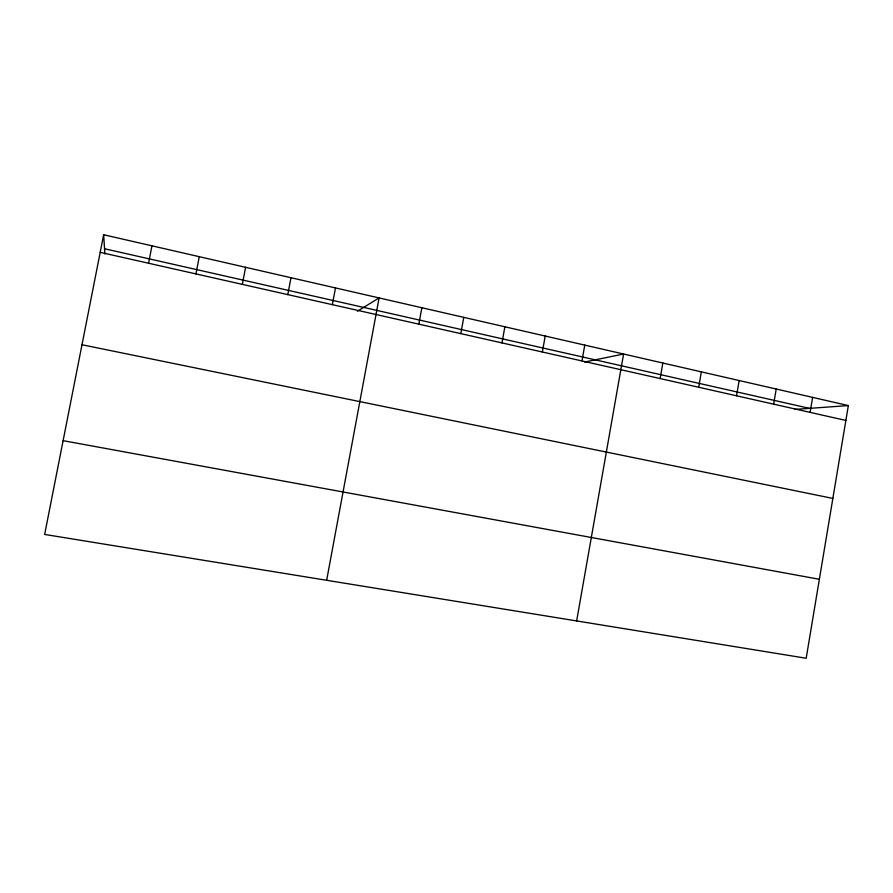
<?xml version="1.0" encoding="UTF-8"?>
<svg xmlns="http://www.w3.org/2000/svg" width="893" height="893" viewBox="0 0 893 893"><rect width="100%" height="100%" fill="white"/><g stroke="black" fill="none" stroke-linecap="round" stroke-linejoin="round"><path stroke-width="1.34" d="M848.35 405.578L806.189 658.253L44.65 534.438L103.655 234.747L848.35 405.578L794.993 409.407M810.096 412.365L812.619 397.385M736.524 395.778L739.136 380.53M773.651 404.149L776.218 389.035M698.694 387.249L701.351 371.856M660.139 378.565L662.84 363.027M576.644 620.936L623.593 354.019L584.491 362.056M581.968 360.939L584.77 345.122M542.352 352.009L545.21 336.036M501.966 342.901L504.88 326.793M460.799 333.625L463.768 317.361M418.828 324.159L421.853 307.739M326.648 580.283L379.101 297.938L357.367 311.233M332.352 304.669L335.489 287.937M287.803 294.623L290.995 277.723M242.338 284.376L245.597 267.308M195.935 273.917L199.262 256.682M148.562 263.234L151.955 245.832M63.113 440.662L819.361 579.289M82 344.743L832.856 498.428M100.195 252.328L845.872 420.436M104.537 248.745L809.493 408.369M103.655 234.747L104.861 253.992"/></g></svg>
